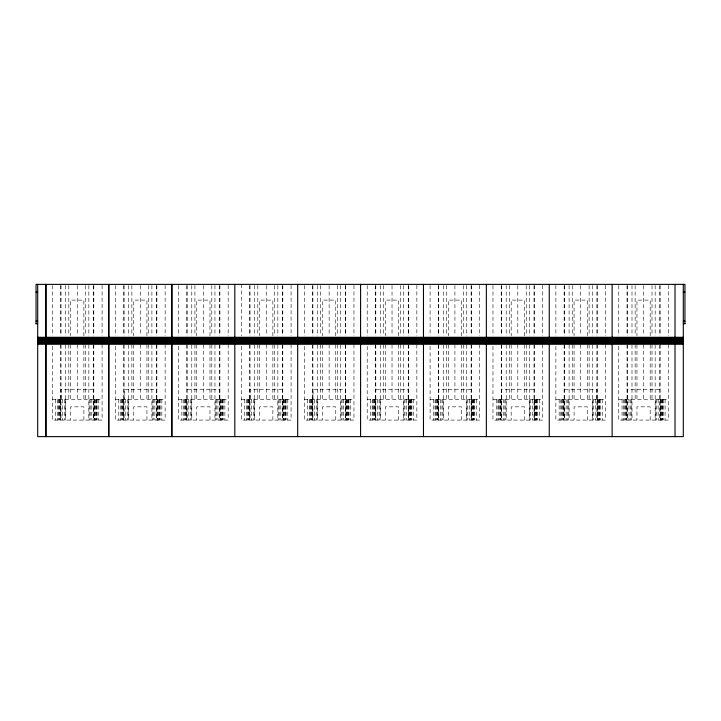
<?xml version="1.0" encoding="UTF-8"?>
<svg xmlns="http://www.w3.org/2000/svg" width="721" height="721" viewBox="0 0 721 721"><rect width="100%" height="100%" fill="white"/><g stroke="black" fill="none" stroke-linecap="round" stroke-linejoin="round"><path stroke-width="0.54" stroke-dasharray="3.6 2.7" d="M93.397 389.457L61.123 389.457L61.123 399.389M187.226 389.457L219.499 389.457L219.499 399.389M282.389 389.457L250.115 389.457L250.115 399.389M375.893 389.457L408.158 389.457L408.158 399.389M471.047 389.457L438.783 389.457L438.783 399.389M533.937 389.457L501.663 389.457L501.663 399.389M564.552 389.457L596.826 389.457L596.826 399.389M659.715 389.457L627.441 389.457L627.441 399.389M52.435 399.389L102.085 399.389M115.486 399.389L165.136 399.389M178.538 399.389L228.187 399.389M241.427 399.389L291.077 399.389M304.316 399.389L353.966 399.389M367.205 399.389L416.846 399.389M430.086 399.389L479.735 399.389M492.975 399.389L542.625 399.389M555.864 399.389L605.514 399.389M618.753 399.389L668.403 399.389M668.403 285.309L668.403 335.959M668.403 344.62L668.403 420.082L618.753 420.082L618.753 344.908M665.086 399.389L665.086 420.082M663.437 399.389L663.437 420.082M662.608 399.389L662.608 420.082M662.446 399.389L662.446 420.082M661.779 399.389L661.779 420.082M661.121 399.389L661.121 420.082M660.625 399.389L660.625 420.082M660.292 399.389L660.292 420.082M660.13 285.489L660.13 335.743M660.13 344.674L660.13 420.082M659.796 285.498L659.796 335.959M659.796 344.935L659.796 420.082M658.138 399.389L658.138 420.082M656.489 399.389L656.489 420.082M655.488 399.389L655.488 420.082M655.164 285.498L655.164 335.959M655.164 344.935L655.164 420.082M652.018 285.489L652.018 335.743M652.018 344.674L652.018 399.389M650.198 335.842L650.198 300.098L636.958 300.098L636.958 335.842M650.198 344.782L650.198 399.389M650.198 420.082L650.198 406.842L636.958 406.842L636.958 420.082M643.574 285.489L643.574 335.743M643.574 344.674L643.574 399.389M636.958 344.782L636.958 399.389M635.138 285.489L635.138 335.743M635.138 344.674L635.138 399.389M631.993 285.498L631.993 335.959M631.993 344.935L631.993 420.082M631.659 399.389L631.659 420.082M630.668 399.389L630.668 420.082M629.009 399.389L629.009 420.082M627.36 285.498L627.36 335.959M627.36 344.935L627.36 420.082M627.027 285.489L627.027 335.743M627.027 344.674L627.027 420.082M626.864 399.389L626.864 420.082M626.531 399.389L626.531 420.082M626.035 399.389L626.035 420.082M625.368 399.389L625.368 420.082M624.548 399.389L624.548 420.082M623.719 399.389L623.719 420.082M622.061 399.389L622.061 420.082M618.753 285.48L618.753 335.959M605.514 285.309L605.514 335.959M605.514 344.62L605.514 420.082L555.864 420.082L555.864 344.908M602.206 399.389L602.206 420.082M600.548 399.389L600.548 420.082M599.719 399.389L599.719 420.082M599.557 399.389L599.557 420.082M598.89 399.389L598.89 420.082M598.232 399.389L598.232 420.082M597.736 399.389L597.736 420.082M597.403 399.389L597.403 420.082M597.24 285.489L597.24 335.743M597.24 344.674L597.24 420.082M596.907 285.498L596.907 335.959M596.907 344.935L596.907 420.082M595.249 399.389L595.249 420.082M593.599 399.389L593.599 420.082M592.608 399.389L592.608 420.082M592.274 285.498L592.274 335.959M592.274 344.935L592.274 420.082M589.129 285.489L589.129 335.743M589.129 344.674L589.129 399.389M587.309 335.842L587.309 300.098L574.069 300.098L574.069 335.842M587.309 344.782L587.309 399.389M587.309 420.082L587.309 406.842L574.069 406.842L574.069 420.082M580.693 285.489L580.693 335.743M580.693 344.674L580.693 399.389M574.069 344.782L574.069 399.389M572.249 285.489L572.249 335.743M572.249 344.674L572.249 399.389M569.103 285.498L569.103 335.959M569.103 344.935L569.103 420.082M568.77 399.389L568.77 420.082M567.778 399.389L567.778 420.082M566.129 399.389L566.129 420.082M564.471 285.498L564.471 335.959M564.471 344.935L564.471 420.082M564.137 285.489L564.137 335.743M564.137 344.674L564.137 420.082M563.975 399.389L563.975 420.082M563.642 399.389L563.642 420.082M563.146 399.389L563.146 420.082M562.488 399.389L562.488 420.082M561.659 399.389L561.659 420.082M560.83 399.389L560.83 420.082M559.172 399.389L559.172 420.082M555.864 285.48L555.864 335.959M542.625 285.309L542.625 335.959M542.625 344.62L542.625 420.082L492.975 420.082L492.975 344.908M539.317 399.389L539.317 420.082M537.659 399.389L537.659 420.082M536.83 399.389L536.83 420.082M536.667 399.389L536.667 420.082M536.009 399.389L536.009 420.082M535.342 399.389L535.342 420.082M534.847 399.389L534.847 420.082M534.513 399.389L534.513 420.082M534.351 285.489L534.351 335.743M534.351 344.674L534.351 420.082M534.018 285.498L534.018 335.959M534.018 344.935L534.018 420.082M532.368 399.389L532.368 420.082M530.71 399.389L530.71 420.082M529.719 399.389L529.719 420.082M529.385 285.498L529.385 335.959M529.385 344.935L529.385 420.082M526.24 285.489L526.24 335.743M526.24 344.674L526.24 399.389M524.419 335.842L524.419 300.098L511.18 300.098L511.18 335.842M524.419 344.782L524.419 399.389M524.419 420.082L524.419 406.842L511.18 406.842L511.18 420.082M517.804 285.489L517.804 335.743M517.804 344.674L517.804 399.389M511.18 344.782L511.18 399.389M509.359 285.489L509.359 335.743M509.359 344.674L509.359 399.389M506.214 285.498L506.214 335.959M506.214 344.935L506.214 420.082M505.89 399.389L505.89 420.082M504.889 399.389L504.889 420.082M503.24 399.389L503.24 420.082M501.582 285.498L501.582 335.959M501.582 344.935L501.582 420.082M501.248 285.489L501.248 335.743M501.248 344.674L501.248 420.082M501.086 399.389L501.086 420.082M500.753 399.389L500.753 420.082M500.257 399.389L500.257 420.082M499.599 399.389L499.599 420.082M498.77 399.389L498.77 420.082M497.941 399.389L497.941 420.082M496.291 399.389L496.291 420.082M492.975 285.48L492.975 335.959M479.735 285.309L479.735 335.959M479.735 344.62L479.735 420.082L430.086 420.082L430.086 344.908M476.428 399.389L476.428 420.082M474.769 399.389L474.769 420.082M473.949 399.389L473.949 420.082M473.778 399.389L473.778 420.082M473.12 399.389L473.12 420.082M472.453 399.389L472.453 420.082M471.958 399.389L471.958 420.082M471.633 399.389L471.633 420.082M471.462 285.489L471.462 335.743M471.462 344.674L471.462 420.082M471.128 285.498L471.128 335.959M471.128 344.935L471.128 420.082M469.479 399.389L469.479 420.082M467.821 399.389L467.821 420.082M466.829 399.389L466.829 420.082M466.496 285.498L466.496 335.959M466.496 344.935L466.496 420.082M463.351 285.489L463.351 335.743M463.351 344.674L463.351 399.389M461.53 335.842L461.53 300.098L448.291 300.098L448.291 335.842M461.53 344.782L461.53 399.389M461.53 420.082L461.53 406.842L448.291 406.842L448.291 420.082M454.915 285.489L454.915 335.743M454.915 344.674L454.915 399.389M448.291 344.782L448.291 399.389M446.47 285.489L446.47 335.743M446.47 344.674L446.47 399.389M443.334 285.498L443.334 335.959M443.334 344.935L443.334 420.082M443 399.389L443 420.082M442.009 399.389L442.009 420.082M440.351 399.389L440.351 420.082M438.692 285.498L438.692 335.959M438.692 344.935L438.692 420.082M438.368 285.489L438.368 335.743M438.368 344.674L438.368 420.082M438.197 399.389L438.197 420.082M437.872 399.389L437.872 420.082M437.368 399.389L437.368 420.082M436.71 399.389L436.71 420.082M435.881 399.389L435.881 420.082M435.051 399.389L435.051 420.082M433.402 399.389L433.402 420.082M430.086 285.48L430.086 335.959M416.846 285.309L416.846 335.959M416.846 344.62L416.846 420.082L367.205 420.082L367.205 344.908M413.539 399.389L413.539 420.082M411.889 399.389L411.889 420.082M411.06 399.389L411.06 420.082M410.889 399.389L410.889 420.082M410.231 399.389L410.231 420.082M409.573 399.389L409.573 420.082M409.068 399.389L409.068 420.082M408.744 399.389L408.744 420.082M408.573 285.489L408.573 335.743M408.573 344.674L408.573 420.082M408.248 285.498L408.248 335.959M408.248 344.935L408.248 420.082M406.59 399.389L406.59 420.082M404.932 399.389L404.932 420.082M403.94 399.389L403.94 420.082M403.607 285.498L403.607 335.959M403.607 344.935L403.607 420.082M400.47 285.489L400.47 335.743M400.47 344.674L400.47 399.389M398.65 335.842L398.65 300.098L385.411 300.098L385.411 335.842M398.65 344.782L398.65 399.389M398.65 420.082L398.65 406.842L385.411 406.842L385.411 420.082M392.026 285.489L392.026 335.743M392.026 344.674L392.026 399.389M385.411 344.782L385.411 399.389M383.59 285.489L383.59 335.743M383.59 344.674L383.59 399.389M380.445 285.498L380.445 335.959M380.445 344.935L380.445 420.082M380.111 399.389L380.111 420.082M379.12 399.389L379.12 420.082M377.462 399.389L377.462 420.082M375.812 285.498L375.812 335.959M375.812 344.935L375.812 420.082M375.479 285.489L375.479 335.743M375.479 344.674L375.479 420.082M375.308 399.389L375.308 420.082M374.983 399.389L374.983 420.082M374.487 399.389L374.487 420.082M373.82 399.389L373.82 420.082M372.991 399.389L372.991 420.082M372.171 399.389L372.171 420.082M370.513 399.389L370.513 420.082M367.205 285.48L367.205 335.959M353.966 285.309L353.966 335.959M353.966 344.62L353.966 420.082L304.316 420.082L304.316 344.908M350.649 399.389L350.649 420.082M349 399.389L349 420.082M348.171 399.389L348.171 420.082M348.009 399.389L348.009 420.082M347.342 399.389L347.342 420.082M346.684 399.389L346.684 420.082M346.188 399.389L346.188 420.082M345.855 399.389L345.855 420.082M345.692 285.489L345.692 335.743M345.692 344.674L345.692 420.082M345.359 285.498L345.359 335.959M345.359 344.935L345.359 420.082M345.278 399.389L345.278 389.457L313.004 389.457L313.004 399.389M343.701 399.389L343.701 420.082M342.051 399.389L342.051 420.082M341.051 399.389L341.051 420.082M340.727 285.498L340.727 335.959M340.727 344.935L340.727 420.082M337.581 285.489L337.581 335.743M337.581 344.674L337.581 399.389M335.761 335.842L335.761 300.098L322.521 300.098L322.521 335.842M335.761 344.782L335.761 399.389M335.761 420.082L335.761 406.842L322.521 406.842L322.521 420.082M329.137 285.489L329.137 335.743M329.137 344.674L329.137 399.389M322.521 344.782L322.521 399.389M320.701 285.489L320.701 335.743M320.701 344.674L320.701 399.389M317.555 285.498L317.555 335.959M317.555 344.935L317.555 420.082M317.222 399.389L317.222 420.082M316.231 399.389L316.231 420.082M314.572 399.389L314.572 420.082M312.923 285.498L312.923 335.959M312.923 344.935L312.923 420.082M312.59 285.489L312.59 335.743M312.59 344.674L312.59 420.082M312.427 399.389L312.427 420.082M312.094 399.389L312.094 420.082M311.598 399.389L311.598 420.082M310.931 399.389L310.931 420.082M310.111 399.389L310.111 420.082M309.282 399.389L309.282 420.082M307.624 399.389L307.624 420.082M304.316 285.48L304.316 335.959M291.077 285.309L291.077 335.959M291.077 344.62L291.077 420.082L241.427 420.082L241.427 344.908M287.769 399.389L287.769 420.082M286.111 399.389L286.111 420.082M285.282 399.389L285.282 420.082M285.119 399.389L285.119 420.082M284.453 399.389L284.453 420.082M283.795 399.389L283.795 420.082M283.299 399.389L283.299 420.082M282.965 399.389L282.965 420.082M282.803 285.489L282.803 335.743M282.803 344.674L282.803 420.082M282.47 285.498L282.47 335.959M282.47 344.935L282.47 420.082M280.811 399.389L280.811 420.082M279.162 399.389L279.162 420.082M278.171 399.389L278.171 420.082M277.837 285.498L277.837 335.959M277.837 344.935L277.837 420.082M274.692 285.489L274.692 335.743M274.692 344.674L274.692 399.389M272.871 335.842L272.871 300.098L259.632 300.098L259.632 335.842M272.871 344.782L272.871 399.389M272.871 420.082L272.871 406.842L259.632 406.842L259.632 420.082M266.247 285.489L266.247 335.743M266.247 344.674L266.247 399.389M259.632 344.782L259.632 399.389M257.812 285.489L257.812 335.743M257.812 344.674L257.812 399.389M254.666 285.498L254.666 335.959M254.666 344.935L254.666 420.082M254.333 399.389L254.333 420.082M253.341 399.389L253.341 420.082M251.692 399.389L251.692 420.082M250.034 285.498L250.034 335.959M250.034 344.935L250.034 420.082M249.7 285.489L249.7 335.743M249.7 344.674L249.7 420.082M249.538 399.389L249.538 420.082M249.205 399.389L249.205 420.082M248.709 399.389L248.709 420.082M248.051 399.389L248.051 420.082M247.222 399.389L247.222 420.082M246.393 399.389L246.393 420.082M244.734 399.389L244.734 420.082M241.427 284.371L241.427 335.959M228.187 285.309L228.187 335.959M228.187 344.62L228.187 420.082L178.538 420.082L178.538 344.908M224.88 399.389L224.88 420.082M223.222 399.389L223.222 420.082M222.392 399.389L222.392 420.082M222.23 399.389L222.23 420.082M221.572 399.389L221.572 420.082M220.905 399.389L220.905 420.082M220.41 399.389L220.41 420.082M220.076 399.389L220.076 420.082M219.914 285.489L219.914 335.743M219.914 344.674L219.914 420.082M219.581 285.498L219.581 335.959M219.581 344.935L219.581 420.082M217.931 399.389L217.931 420.082M216.273 399.389L216.273 420.082M215.282 399.389L215.282 420.082M214.948 285.498L214.948 335.959M214.948 344.935L214.948 420.082M211.803 285.489L211.803 335.743M211.803 344.674L211.803 399.389M209.982 335.842L209.982 300.098L196.743 300.098L196.743 335.842M209.982 344.782L209.982 399.389M209.982 420.082L209.982 406.842L196.743 406.842L196.743 420.082M203.367 285.489L203.367 335.743M203.367 344.674L203.367 399.389M196.743 344.782L196.743 399.389M194.922 285.489L194.922 335.743M194.922 344.674L194.922 399.389M191.777 285.498L191.777 335.959M191.777 344.935L191.777 420.082M191.453 399.389L191.453 420.082M190.452 399.389L190.452 420.082M188.803 399.389L188.803 420.082M187.145 285.498L187.145 335.959M187.145 344.935L187.145 420.082M186.811 285.489L186.811 335.743M186.811 344.674L186.811 420.082M186.649 399.389L186.649 420.082M186.315 399.389L186.315 420.082M185.82 399.389L185.82 420.082M185.162 399.389L185.162 420.082M184.333 399.389L184.333 420.082M183.504 399.389L183.504 420.082M181.854 399.389L181.854 420.082M178.538 285.48L178.538 335.959M165.136 285.309L165.136 335.959M165.136 344.62L165.136 420.082L115.486 420.082L115.486 344.908M161.828 399.389L161.828 420.082M160.17 399.389L160.17 420.082M159.341 399.389L159.341 420.082M159.179 399.389L159.179 420.082M158.512 399.389L158.512 420.082M157.854 399.389L157.854 420.082M157.358 399.389L157.358 420.082M157.025 399.389L157.025 420.082M156.863 285.489L156.863 335.743M156.863 344.674L156.863 420.082M156.529 285.498L156.529 335.959M156.529 344.935L156.529 420.082M156.448 399.389L156.448 389.457L124.174 389.457L124.174 399.389M154.871 399.389L154.871 420.082M153.222 399.389L153.222 420.082M152.23 399.389L152.23 420.082M151.897 285.498L151.897 335.959M151.897 344.935L151.897 420.082M148.751 285.489L148.751 335.743M148.751 344.674L148.751 399.389M146.931 335.842L146.931 300.098L133.691 300.098L133.691 335.842M146.931 344.782L146.931 399.389M146.931 420.082L146.931 406.842L133.691 406.842L133.691 420.082M140.307 285.489L140.307 335.743M140.307 344.674L140.307 399.389M133.691 344.782L133.691 399.389M131.871 285.489L131.871 335.743M131.871 344.674L131.871 399.389M128.726 285.498L128.726 335.959M128.726 344.935L128.726 420.082M128.392 399.389L128.392 420.082M127.401 399.389L127.401 420.082M125.751 399.389L125.751 420.082M124.093 285.498L124.093 335.959M124.093 344.935L124.093 420.082M123.76 285.489L123.76 335.743M123.76 344.674L123.76 420.082M123.597 399.389L123.597 420.082M123.264 399.389L123.264 420.082M122.768 399.389L122.768 420.082M122.11 399.389L122.11 420.082M121.281 399.389L121.281 420.082M120.452 399.389L120.452 420.082M118.794 399.389L118.794 420.082M115.486 285.48L115.486 335.959M102.085 285.309L102.085 335.959M102.085 344.62L102.085 420.082L52.435 420.082L52.435 344.908M98.768 399.389L98.768 420.082M97.119 399.389L97.119 420.082M96.29 399.389L96.29 420.082M96.127 399.389L96.127 420.082M95.46 399.389L95.46 420.082M94.802 399.389L94.802 420.082M94.307 399.389L94.307 420.082M93.973 399.389L93.973 420.082M93.811 285.489L93.811 335.743M93.811 344.674L93.811 420.082M93.478 285.498L93.478 335.959M93.478 344.935L93.478 420.082M91.819 399.389L91.819 420.082M90.17 399.389L90.17 420.082M89.17 399.389L89.17 420.082M88.845 285.498L88.845 335.959M88.845 344.935L88.845 420.082M85.7 285.489L85.7 335.743M85.7 344.674L85.7 399.389M83.879 335.842L83.879 300.098L70.64 300.098L70.64 335.842M83.879 344.782L83.879 399.389M83.879 420.082L83.879 406.842L70.64 406.842L70.64 420.082M77.255 285.489L77.255 335.743M77.255 344.674L77.255 399.389M70.64 344.782L70.64 399.389M68.819 285.489L68.819 335.743M68.819 344.674L68.819 399.389M65.674 285.498L65.674 335.959M65.674 344.935L65.674 420.082M65.341 399.389L65.341 420.082M64.349 399.389L64.349 420.082M62.691 399.389L62.691 420.082M61.042 285.498L61.042 335.959M61.042 344.935L61.042 420.082M60.708 285.489L60.708 335.743M60.708 344.674L60.708 420.082M60.546 399.389L60.546 420.082M60.213 399.389L60.213 420.082M59.717 399.389L59.717 420.082M59.05 399.389L59.05 420.082M58.23 399.389L58.23 420.082M57.401 399.389L57.401 420.082M55.742 399.389L55.742 420.082M52.435 285.48L52.435 335.959"/><path stroke-width="1.08" d="M36.05 292.149L37.708 292.149M683.292 292.149L684.95 292.149M36.05 321.115L37.708 321.115M683.292 321.115L684.95 321.115M36.05 323.594L37.708 323.594M683.292 323.594L684.95 323.594M37.708 337.329L108.7 337.329M108.871 337.329L171.751 337.329M171.922 337.329L683.292 337.329M37.708 337.5L108.7 337.5M108.871 337.5L171.751 337.5M171.922 337.5L683.292 337.5M37.708 337.825L108.7 337.825M108.871 337.825L171.751 337.825M171.922 337.825L683.292 337.825M37.708 338.32L108.7 338.32M108.871 338.32L171.751 338.32M171.922 338.32L683.292 338.32M37.708 338.987L108.7 338.987M108.871 338.987L171.751 338.987M171.922 338.987L683.292 338.987M37.708 339.816L108.7 339.816M108.871 339.816L171.751 339.816M171.922 339.816L683.292 339.816M37.708 340.636L108.7 340.636M108.871 340.636L171.751 340.636M171.922 340.636L683.292 340.636M37.708 341.466L108.7 341.466M108.871 341.466L171.751 341.466M171.922 341.466L683.292 341.466M37.708 342.295L108.7 342.295M108.871 342.295L171.751 342.295M171.922 342.295L683.292 342.295M37.708 342.962L108.7 342.962M108.871 342.962L171.751 342.962M171.922 342.962L683.292 342.962M37.708 343.457L108.7 343.457M108.871 343.457L171.751 343.457M171.922 343.457L683.292 343.457M37.708 343.782L108.7 343.782M108.871 343.782L171.751 343.782M171.922 343.782L683.292 343.782M37.708 343.953L108.7 343.953M108.871 343.953L171.751 343.953M171.922 343.953L683.292 343.953M684.95 323.927L684.95 284.371L171.922 284.371L171.922 436.629L683.292 436.629L683.292 284.371M675.018 284.371L675.018 436.629M612.129 284.371L612.129 436.629M549.249 284.371L549.249 436.629M486.36 284.371L486.36 436.629M423.47 284.371L423.47 436.629M360.581 284.371L360.581 436.629M297.692 284.371L297.692 436.629M234.812 284.371L234.812 436.629M45.982 284.371L45.982 436.629M45.811 284.371L45.811 436.629M37.708 284.371L37.708 436.629L108.7 436.629L108.7 284.371L36.05 284.371L36.05 323.927M171.751 284.371L108.871 284.371L108.871 436.629L171.751 436.629L171.751 284.371"/></g></svg>
